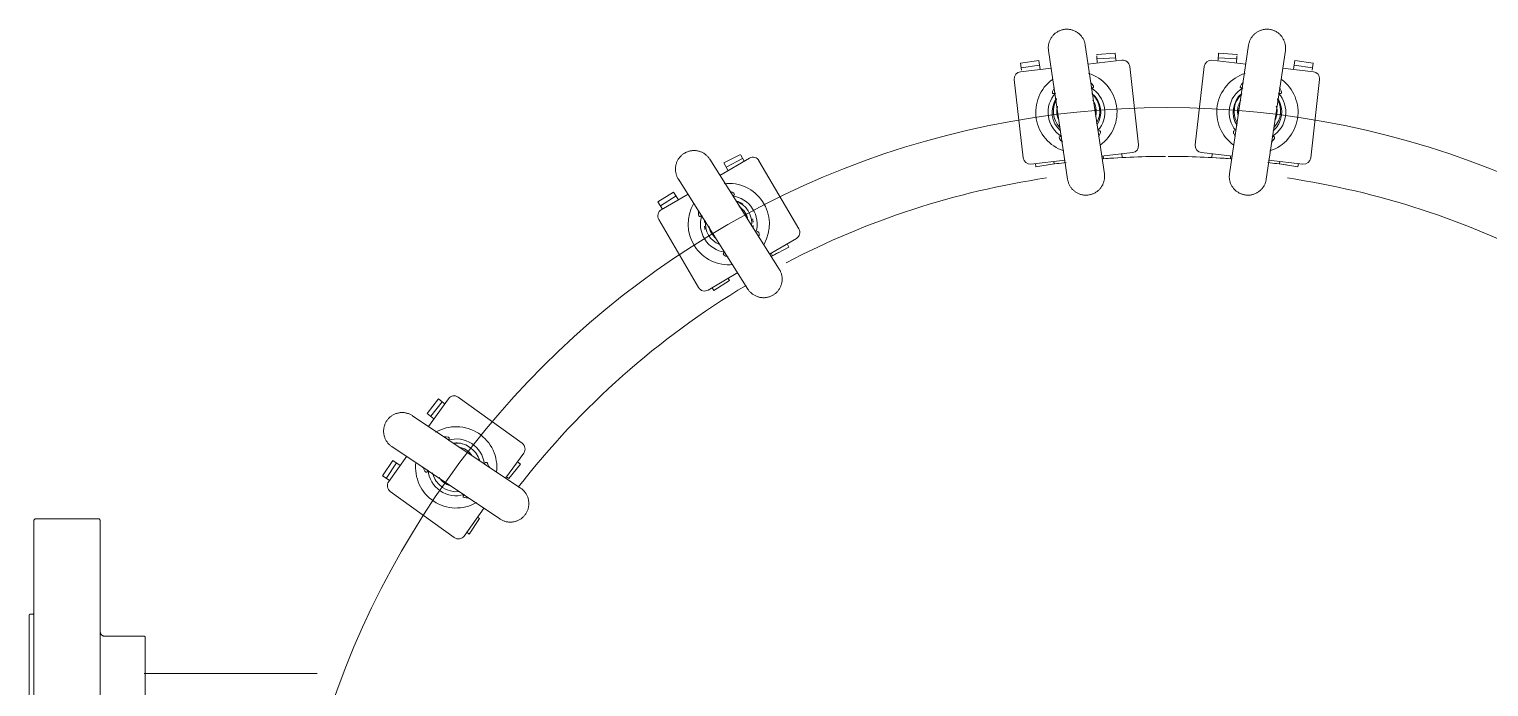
# Model space of a CAD drawing. Header units: millimetres. Extents: x -69706 to 52883, y -6882 to 68885.
# Drawn here: x 41053 to 41681, y 62794 to 63077 of the extents above; entities that cross this region are included whole.
import ezdxf

# ---------------------------------------------------------------- set-up
doc = ezdxf.new("R2010")
doc.units = ezdxf.units.MM
doc.layers.add('XFM7Q20PCW-200K$0$PCW EQ', color=22, linetype='Continuous', lineweight=9)

# ---------------------------------------------------------------- blocks, each defined once
blk = doc.blocks.new('XFM7Q20PCW-200K$0$漢唐美光 8NHV4A-10FDA-NC150-M - 漢唐美光 8NHV4A-10FDA-NC150-M-V1107-CUB_L40')
for p, q in [((-66.77, -292.44), (-66.77, 112.56)), ((-38.17, -292.44), (-38.17, 112.56)), ((-36.17, -251.47), (-36.17, 71.6)), ((-160.12, -226.49), (-85.67, -226.49)), ((-85.67, -242.44), (-68.77, -242.44)), ((-37.67, -251.94), (-36.67, -251.94)), ((-232.13, -297.64), (-223.43, -285.58)), ((-230.16, -293.09), (-225.71, -286.44)), ((-224.6, -287.19), (-225.71, -286.44)), ((-219.25, -284.9), (-191.67, -304.78)), ((-230.16, -293.09), (-229.28, -293.68)), ((-66.77, -292.44), (-66.27, -292.94)), ((-66.27, -292.94), (-38.67, -292.94)), ((-38.67, -292.94), (-38.17, -292.44)), ((-225.55, -301.83), (-225.68, -301.78)), ((-225.52, -301.96), (-225.55, -301.83)), ((-249.16, -321.27), (-241.33, -310.4)), ((-247.71, -316.55), (-242.73, -310.29)), ((-241.79, -311.04), (-242.73, -310.29)), ((-190.99, -308.97), (-198.85, -319.87)), ((-194.42, -317), (-189.97, -310.35)), ((-192.76, -318.12), (-188.31, -311.47)), ((-191.18, -309.55), (-188.31, -311.47)), ((-247.71, -316.55), (-246.47, -317.54)), ((-205.7, -315.11), (-205.83, -315.13)), ((-205.6, -315.21), (-205.7, -315.11)), ((-192.76, -318.12), (-196, -315.95)), ((-220.9, -345.34), (-248.48, -325.46)), ((-208.08, -332.67), (-216.72, -344.66)), ((-214.6, -328.41), (-214.47, -328.46)), ((-214.08, -343.34), (-209.09, -337.08)), ((-212.51, -344.58), (-207.53, -338.33)), ((-210.45, -336), (-207.53, -338.33)), ((-215.15, -342.49), (-214.08, -343.34)), ((-214.08, -343.34), (-212.51, -344.58)), ((-341.41, -398.9), (-328.57, -391.39)), ((-337.77, -395.54), (-331.01, -391.26)), ((-337.77, -395.54), (-337.2, -396.44)), ((-330.29, -392.4), (-331.01, -391.26)), ((-324.47, -392.47), (-307.3, -421.81)), ((-366.55, -413.61), (-355.05, -406.88)), ((-363.32, -409.88), (-356.23, -406.18)), ((-355.67, -407.24), (-356.23, -406.18)), ((-337.09, -405.4), (-337.19, -405.3)), ((-337.11, -405.53), (-337.09, -405.4)), ((-363.32, -409.88), (-362.58, -411.29)), ((-350.46, -447.06), (-367.63, -417.72)), ((-324.32, -425.58), (-324.45, -425.54)), ((-324.27, -425.71), (-324.32, -425.58)), ((-308.38, -425.92), (-319.98, -432.71)), ((-308.89, -426.22), (-306.94, -429.29)), ((-313.7, -433.57), (-315.8, -430.26)), ((-314.77, -431.88), (-308.01, -427.6)), ((-313.7, -433.57), (-306.94, -429.29)), ((-313.7, -433.57), (-306.94, -429.29)), ((-337.84, -434.13), (-337.74, -434.23)), ((-569.96, -447.25), (-584.74, -445.58)), ((-582.77, -445.8), (-582.57, -444.47)), ((-574.66, -445.65), (-582.57, -444.47)), ((-574.66, -445.65), (-574.81, -446.7)), ((-482.34, -447.25), (-467.56, -445.58)), ((-477.64, -445.65), (-469.73, -444.47)), ((-477.64, -445.65), (-477.49, -446.7)), ((-469.53, -445.8), (-469.73, -444.47)), ((-333.6, -440.68), (-346.35, -448.14)), ((-343.41, -448), (-336.32, -444.29)), ((-342.48, -449.77), (-335.39, -446.07)), ((-337.12, -442.76), (-335.39, -446.07)), ((-588.06, -448.22), (-591.87, -482.01)), ((-541.02, -450.51), (-554.33, -449.01)), ((-553.55, -449.1), (-553.47, -447.9)), ((-545.49, -448.42), (-553.47, -447.9)), ((-545.49, -448.42), (-545.59, -450)), ((-511.28, -450.51), (-497.96, -449.01)), ((-506.81, -448.42), (-498.83, -447.9)), ((-506.81, -448.42), (-506.71, -450)), ((-498.75, -449.1), (-498.83, -447.9)), ((-464.24, -448.22), (-460.42, -482.01)), ((-344.03, -446.81), (-342.64, -449.48)), ((-571.28, -454.93), (-571.24, -454.8)), ((-571.21, -455.04), (-571.28, -454.93)), ((-542.19, -487.62), (-538.37, -453.83)), ((-510.11, -487.62), (-513.92, -453.83)), ((-481.09, -455.04), (-481.01, -454.93)), ((-481.01, -454.93), (-481.06, -454.8)), ((-574.79, -478.56), (-574.69, -478.47)), ((-574.78, -478.69), (-574.79, -478.56)), ((-558.96, -480.91), (-559.01, -481.04)), ((-493.33, -480.91), (-493.28, -481.04)), ((-477.51, -478.56), (-477.61, -478.47)), ((-477.52, -478.69), (-477.51, -478.56)), ((-589.23, -485.32), (-575.87, -486.83)), ((-588.72, -485.93), (-589.18, -488.99)), ((-581.26, -490.16), (-589.18, -488.99)), ((-580.97, -488.18), (-588.88, -487.01)), ((-581.26, -490.16), (-580.69, -486.31)), ((-560.19, -488.6), (-545.51, -490.26)), ((-556.13, -489.08), (-556.32, -492.09)), ((-548.39, -493.32), (-548.19, -490.24)), ((-492.11, -488.6), (-506.79, -490.26)), ((-503.91, -493.32), (-504.11, -490.24)), ((-496.17, -489.08), (-495.97, -492.09)), ((-463.07, -485.32), (-476.43, -486.83)), ((-471.03, -490.16), (-471.61, -486.31)), ((-471.33, -488.18), (-463.42, -487.01)), ((-471.03, -490.16), (-463.12, -488.99)), ((-463.57, -485.93), (-463.12, -488.99)), ((-556.34, -492.43), (-556.37, -492.81)), ((-548.39, -493.32), (-556.37, -492.81)), ((-548.26, -491.33), (-556.24, -490.81)), ((-504.04, -491.33), (-496.06, -490.81)), ((-503.91, -493.32), (-495.93, -492.81)), ((-495.95, -492.43), (-495.93, -492.81))]:
    blk.add_line(p, q)
at = {"flags": 128}
for points in [[(-86.17, -179.96), (-86.17, -241.94)], [(-85.67, -242.44), (-85.69, -242.44), (-85.71, -242.44), (-85.73, -242.44), (-85.75, -242.44), (-85.77, -242.43), (-85.79, -242.43), (-85.81, -242.42), (-85.83, -242.42), (-85.84, -242.41), (-85.86, -242.4), (-85.88, -242.4), (-85.9, -242.39), (-85.92, -242.38), (-85.93, -242.37), (-85.95, -242.36), (-85.97, -242.34), (-85.98, -242.33), (-86, -242.32), (-86.01, -242.31), (-86.03, -242.29), (-86.04, -242.28), (-86.05, -242.26), (-86.07, -242.25), (-86.08, -242.23), (-86.09, -242.21), (-86.1, -242.2), (-86.11, -242.18), (-86.12, -242.16), (-86.13, -242.14), (-86.13, -242.12), (-86.14, -242.11), (-86.15, -242.09), (-86.15, -242.07), (-86.16, -242.05), (-86.16, -242.03), (-86.16, -242.01), (-86.17, -241.99), (-86.17, -241.97), (-86.17, -241.95), (-86.17, -241.94)], [(-66.77, -244.44), (-66.77, -244.36), (-66.77, -244.28), (-66.78, -244.2), (-66.79, -244.12), (-66.81, -244.05), (-66.83, -243.97), (-66.85, -243.89), (-66.87, -243.81), (-66.9, -243.74), (-66.93, -243.66), (-66.96, -243.59), (-66.99, -243.52), (-67.03, -243.45), (-67.07, -243.38), (-67.12, -243.31), (-67.16, -243.25), (-67.21, -243.19), (-67.26, -243.12), (-67.32, -243.07), (-67.37, -243.01), (-67.43, -242.95), (-67.49, -242.9), (-67.56, -242.85), (-67.62, -242.81), (-67.69, -242.76), (-67.76, -242.72), (-67.83, -242.68), (-67.9, -242.64), (-67.97, -242.61), (-68.04, -242.58), (-68.12, -242.55), (-68.19, -242.53), (-68.27, -242.51), (-68.35, -242.49), (-68.43, -242.47), (-68.51, -242.46), (-68.59, -242.45), (-68.67, -242.45), (-68.75, -242.44), (-68.77, -242.44)], [(-38.15, -252.3), (-38.15, -252.32), (-38.16, -252.34), (-38.16, -252.36), (-38.16, -252.38), (-38.17, -252.4), (-38.17, -252.42), (-38.17, -252.44), (-38.17, -252.44)], [(-37.67, -251.94), (-37.69, -251.94), (-37.71, -251.95), (-37.73, -251.95), (-37.75, -251.95), (-37.77, -251.95), (-37.79, -251.96), (-37.81, -251.96), (-37.83, -251.97), (-37.84, -251.98), (-37.86, -251.98), (-37.88, -251.99), (-37.9, -252), (-37.92, -252.01), (-37.93, -252.02), (-37.95, -252.03), (-37.97, -252.04), (-37.98, -252.05), (-38, -252.07), (-38.01, -252.08), (-38.03, -252.1), (-38.04, -252.11), (-38.05, -252.13), (-38.07, -252.14), (-38.08, -252.16), (-38.09, -252.17), (-38.1, -252.19), (-38.11, -252.21), (-38.12, -252.23), (-38.13, -252.24), (-38.13, -252.26), (-38.14, -252.28), (-38.15, -252.3)], [(-36.17, -251.44), (-36.17, -251.46), (-36.17, -251.48), (-36.17, -251.5), (-36.17, -251.52), (-36.18, -251.54), (-36.18, -251.56), (-36.19, -251.58), (-36.19, -251.6), (-36.2, -251.62), (-36.21, -251.64), (-36.22, -251.66), (-36.22, -251.67), (-36.23, -251.69), (-36.24, -251.71), (-36.26, -251.73), (-36.27, -251.74), (-36.28, -251.76), (-36.29, -251.77), (-36.31, -251.79), (-36.32, -251.8), (-36.33, -251.82), (-36.35, -251.83), (-36.37, -251.84), (-36.38, -251.85), (-36.4, -251.86), (-36.42, -251.87), (-36.43, -251.88), (-36.45, -251.89), (-36.47, -251.9), (-36.49, -251.91), (-36.51, -251.92), (-36.52, -251.92), (-36.54, -251.93), (-36.56, -251.93), (-36.58, -251.94), (-36.6, -251.94), (-36.62, -251.94), (-36.64, -251.94), (-36.66, -251.94), (-36.67, -251.94)], [(-247.79, -306.2), (-248.06, -306.01), (-248.31, -305.82), (-248.56, -305.62), (-248.8, -305.4), (-249.03, -305.18), (-249.25, -304.95), (-249.46, -304.71), (-249.66, -304.46), (-249.85, -304.2), (-250.03, -303.94), (-250.2, -303.67), (-250.36, -303.39), (-250.51, -303.11), (-250.65, -302.82), (-250.77, -302.52), (-250.89, -302.22), (-250.99, -301.92), (-251.07, -301.61), (-251.15, -301.3), (-251.22, -300.99), (-251.27, -300.67), (-251.31, -300.35), (-251.33, -300.04), (-251.34, -299.72), (-251.34, -299.4), (-251.33, -299.08), (-251.31, -298.76), (-251.27, -298.44), (-251.22, -298.12), (-251.16, -297.81), (-251.08, -297.5), (-250.99, -297.19), (-250.89, -296.89), (-250.78, -296.59), (-250.65, -296.29), (-250.52, -296), (-250.37, -295.72), (-250.21, -295.44), (-250.04, -295.17), (-250, -295.1)], [(-250, -295.1), (-249.81, -294.84), (-249.62, -294.58), (-249.41, -294.33), (-249.2, -294.1), (-248.98, -293.87), (-248.75, -293.64), (-248.51, -293.43), (-248.26, -293.23), (-248, -293.04), (-247.74, -292.86), (-247.47, -292.69), (-247.19, -292.53), (-246.91, -292.38), (-246.62, -292.25), (-246.32, -292.12), (-246.02, -292.01), (-245.72, -291.91), (-245.41, -291.82), (-245.1, -291.74), (-244.79, -291.68), (-244.47, -291.63), (-244.15, -291.59), (-243.83, -291.56), (-243.52, -291.55), (-243.2, -291.55), (-242.88, -291.56), (-242.56, -291.59), (-242.24, -291.62), (-241.92, -291.67), (-241.61, -291.74), (-241.3, -291.81), (-240.99, -291.9), (-240.69, -292), (-240.39, -292.11), (-240.09, -292.24), (-239.8, -292.37), (-239.52, -292.52), (-239.24, -292.68), (-238.97, -292.85), (-238.9, -292.9)], [(-192.35, -324.04), (-238.9, -292.9)], [(-247.79, -306.2), (-201.25, -337.34)], [(-225.51, -301.85), (-225.31, -301.97), (-225.12, -302.07), (-224.95, -302.12), (-224.85, -302.14)], [(-225.18, -302.02), (-224.38, -301.97), (-223.46, -302.11), (-223.05, -302.43), (-223.13, -302.88), (-223.58, -303.42)], [(-233.89, -315.65), (-233.9, -315.63), (-233.99, -315.52), (-234.21, -315.3), (-234.41, -315.15)], [(-206.26, -314.59), (-206.25, -314.61), (-206.16, -314.72), (-205.94, -314.93), (-205.74, -315.08)], [(-214.8, -328.19), (-215.77, -328.26), (-216.69, -328.13), (-217.1, -327.8), (-217.02, -327.36), (-216.57, -326.81)], [(-192.36, -324.04), (-192.35, -324.04)], [(-192.35, -324.04), (-192.09, -324.22), (-191.84, -324.42), (-191.59, -324.62), (-191.35, -324.83), (-191.12, -325.05), (-190.9, -325.29), (-190.69, -325.53), (-190.49, -325.78), (-190.3, -326.03), (-190.12, -326.3), (-189.95, -326.57), (-189.79, -326.84), (-189.64, -327.13), (-189.5, -327.42), (-189.38, -327.71), (-189.26, -328.01), (-189.16, -328.31), (-189.07, -328.62), (-189, -328.93), (-188.93, -329.25), (-188.88, -329.56), (-188.84, -329.88), (-188.82, -330.2), (-188.8, -330.52), (-188.8, -330.84), (-188.82, -331.16), (-188.84, -331.48), (-188.88, -331.79), (-188.93, -332.11), (-188.99, -332.42), (-189.07, -332.74), (-189.16, -333.04), (-189.26, -333.35), (-189.37, -333.65), (-189.49, -333.94), (-189.63, -334.23), (-189.78, -334.51), (-189.94, -334.79), (-190.11, -335.06), (-190.15, -335.14)], [(-214.64, -328.38), (-214.84, -328.26), (-215.03, -328.17), (-215.2, -328.11), (-215.29, -328.09)], [(-190.15, -335.14), (-190.34, -335.4), (-190.53, -335.65), (-190.73, -335.9), (-190.95, -336.14), (-191.17, -336.37), (-191.4, -336.59), (-191.64, -336.8), (-191.89, -337), (-192.15, -337.19), (-192.41, -337.37), (-192.68, -337.54), (-192.96, -337.7), (-193.24, -337.85), (-193.53, -337.99), (-193.83, -338.11), (-194.13, -338.23), (-194.43, -338.33), (-194.74, -338.42), (-195.05, -338.49), (-195.36, -338.56), (-195.68, -338.61), (-196, -338.65), (-196.31, -338.67), (-196.63, -338.69), (-196.95, -338.69), (-197.27, -338.67), (-197.59, -338.65), (-197.91, -338.61), (-198.23, -338.56), (-198.54, -338.5), (-198.85, -338.42), (-199.16, -338.33), (-199.46, -338.23), (-199.76, -338.12), (-200.06, -338), (-200.35, -337.86), (-200.63, -337.71), (-200.91, -337.55), (-201.18, -337.38), (-201.25, -337.34)], [(-359.2, -400.38), (-359.36, -400.11), (-359.52, -399.83), (-359.66, -399.54), (-359.79, -399.25), (-359.91, -398.96), (-360.02, -398.65), (-360.12, -398.35), (-360.2, -398.04), (-360.27, -397.73), (-360.33, -397.41), (-360.38, -397.1), (-360.41, -396.78), (-360.43, -396.46), (-360.44, -396.14), (-360.43, -395.82), (-360.41, -395.5), (-360.38, -395.18), (-360.34, -394.86), (-360.29, -394.55), (-360.22, -394.24), (-360.14, -393.93), (-360.04, -393.62), (-359.94, -393.32), (-359.82, -393.02), (-359.69, -392.73), (-359.55, -392.44), (-359.4, -392.16), (-359.23, -391.88), (-359.06, -391.62), (-358.87, -391.36), (-358.68, -391.1), (-358.47, -390.86), (-358.26, -390.62), (-358.04, -390.39), (-357.8, -390.17), (-357.56, -389.96), (-357.31, -389.76), (-357.05, -389.57), (-356.79, -389.39), (-356.72, -389.35)], [(-356.72, -389.35), (-356.44, -389.18), (-356.16, -389.03), (-355.88, -388.88), (-355.58, -388.75), (-355.29, -388.63), (-354.99, -388.52), (-354.68, -388.43), (-354.37, -388.34), (-354.06, -388.27), (-353.75, -388.21), (-353.43, -388.17), (-353.11, -388.13), (-352.79, -388.11), (-352.47, -388.11), (-352.15, -388.11), (-351.83, -388.13), (-351.51, -388.16), (-351.2, -388.2), (-350.88, -388.26), (-350.57, -388.33), (-350.26, -388.41), (-349.95, -388.5), (-349.65, -388.61), (-349.35, -388.72), (-349.06, -388.85), (-348.77, -388.99), (-348.49, -389.15), (-348.22, -389.31), (-347.95, -389.48), (-347.69, -389.67), (-347.43, -389.86), (-347.19, -390.07), (-346.95, -390.28), (-346.72, -390.51), (-346.5, -390.74), (-346.29, -390.98), (-346.09, -391.23), (-345.9, -391.49), (-345.72, -391.75), (-345.68, -391.83)], [(-315.73, -439.15), (-345.68, -391.83)], [(-359.2, -400.38), (-329.25, -447.7)], [(-337.15, -405.64), (-336.08, -406), (-335.3, -406.5), (-335.05, -406.96), (-335.3, -407.34), (-335.88, -407.63)], [(-337.06, -405.44), (-336.93, -405.63), (-336.79, -405.79), (-336.66, -405.91), (-336.58, -405.97)], [(-350.31, -414.66), (-350.32, -414.63), (-350.35, -414.49), (-350.46, -414.21), (-350.58, -413.99)], [(-324.62, -424.87), (-324.61, -424.9), (-324.58, -425.04), (-324.47, -425.32), (-324.34, -425.54)], [(-559.84, -432.31), (-560.16, -432.27), (-560.47, -432.24), (-560.79, -432.23), (-561.11, -432.22), (-561.43, -432.23), (-561.75, -432.26), (-562.07, -432.29), (-562.39, -432.34), (-562.7, -432.4), (-563.01, -432.48), (-563.32, -432.56), (-563.63, -432.66), (-563.93, -432.77), (-564.22, -432.89), (-564.51, -433.03), (-564.8, -433.17), (-565.08, -433.33), (-565.35, -433.5), (-565.61, -433.68), (-565.87, -433.87), (-566.12, -434.07), (-566.36, -434.27), (-566.6, -434.49), (-566.82, -434.72), (-567.04, -434.96), (-567.24, -435.2), (-567.44, -435.46), (-567.62, -435.72), (-567.8, -435.99), (-567.96, -436.26), (-568.12, -436.54), (-568.26, -436.83), (-568.39, -437.12), (-568.51, -437.42), (-568.61, -437.72), (-568.71, -438.03), (-568.79, -438.33), (-568.86, -438.65), (-568.91, -438.96), (-568.93, -439.05)], [(-553.1, -441.4), (-553.06, -441.08), (-553.03, -440.76), (-553.02, -440.44), (-553.01, -440.12), (-553.02, -439.8), (-553.05, -439.48), (-553.08, -439.16), (-553.13, -438.85), (-553.19, -438.53), (-553.27, -438.22), (-553.35, -437.91), (-553.45, -437.61), (-553.56, -437.31), (-553.68, -437.01), (-553.82, -436.72), (-553.96, -436.44), (-554.12, -436.16), (-554.29, -435.89), (-554.47, -435.62), (-554.66, -435.36), (-554.86, -435.11), (-555.07, -434.87), (-555.28, -434.64), (-555.51, -434.41), (-555.75, -434.2), (-555.99, -433.99), (-556.25, -433.8), (-556.51, -433.61), (-556.78, -433.44), (-557.05, -433.27), (-557.33, -433.12), (-557.62, -432.98), (-557.91, -432.85), (-558.21, -432.73), (-558.51, -432.62), (-558.82, -432.53), (-559.13, -432.45), (-559.44, -432.38), (-559.75, -432.32), (-559.84, -432.31)], [(-499.2, -441.4), (-499.24, -441.08), (-499.27, -440.76), (-499.28, -440.44), (-499.28, -440.12), (-499.27, -439.8), (-499.25, -439.48), (-499.21, -439.16), (-499.17, -438.85), (-499.1, -438.53), (-499.03, -438.22), (-498.94, -437.91), (-498.85, -437.61), (-498.74, -437.31), (-498.61, -437.01), (-498.48, -436.72), (-498.33, -436.44), (-498.18, -436.16), (-498.01, -435.89), (-497.83, -435.62), (-497.64, -435.36), (-497.44, -435.11), (-497.23, -434.87), (-497.01, -434.64), (-496.79, -434.41), (-496.55, -434.2), (-496.3, -433.99), (-496.05, -433.8), (-495.79, -433.61), (-495.52, -433.44), (-495.25, -433.27), (-494.97, -433.12), (-494.68, -432.98), (-494.39, -432.85), (-494.09, -432.73), (-493.79, -432.62), (-493.48, -432.53), (-493.17, -432.45), (-492.86, -432.38), (-492.54, -432.32), (-492.46, -432.31)], [(-492.46, -432.31), (-492.14, -432.27), (-491.82, -432.24), (-491.5, -432.23), (-491.18, -432.22), (-490.86, -432.23), (-490.54, -432.26), (-490.23, -432.29), (-489.91, -432.34), (-489.6, -432.4), (-489.28, -432.48), (-488.98, -432.56), (-488.67, -432.66), (-488.37, -432.77), (-488.08, -432.89), (-487.79, -433.03), (-487.5, -433.17), (-487.22, -433.33), (-486.95, -433.5), (-486.68, -433.68), (-486.43, -433.87), (-486.18, -434.07), (-485.93, -434.27), (-485.7, -434.49), (-485.48, -434.72), (-485.26, -434.96), (-485.05, -435.2), (-484.86, -435.46), (-484.67, -435.72), (-484.5, -435.99), (-484.33, -436.26), (-484.18, -436.54), (-484.04, -436.83), (-483.91, -437.12), (-483.79, -437.42), (-483.69, -437.72), (-483.59, -438.03), (-483.51, -438.33), (-483.44, -438.65), (-483.38, -438.96), (-483.37, -439.05)], [(-337.93, -433.85), (-338.85, -433.53), (-339.63, -433.03), (-339.88, -432.57), (-339.63, -432.19), (-339.04, -431.9)], [(-337.86, -434.09), (-338, -433.9), (-338.14, -433.74), (-338.27, -433.62), (-338.35, -433.56)], [(-577.15, -494.44), (-568.93, -439.05)], [(-475.15, -494.44), (-483.37, -439.05)], [(-315.73, -439.15), (-315.56, -439.42), (-315.41, -439.7), (-315.27, -439.99), (-315.14, -440.28), (-315.02, -440.58), (-314.91, -440.88), (-314.81, -441.18), (-314.73, -441.49), (-314.66, -441.8), (-314.6, -442.12), (-314.55, -442.43), (-314.52, -442.75), (-314.5, -443.07), (-314.49, -443.39), (-314.5, -443.71), (-314.51, -444.03), (-314.54, -444.35), (-314.59, -444.67), (-314.64, -444.98), (-314.71, -445.29), (-314.79, -445.6), (-314.89, -445.91), (-314.99, -446.21), (-315.11, -446.51), (-315.24, -446.8), (-315.38, -447.09), (-315.53, -447.37), (-315.69, -447.65), (-315.87, -447.91), (-316.05, -448.18), (-316.25, -448.43), (-316.45, -448.67), (-316.67, -448.91), (-316.89, -449.14), (-317.13, -449.36), (-317.37, -449.57), (-317.62, -449.77), (-317.87, -449.96), (-318.14, -450.14), (-318.21, -450.19)], [(-316.2, -438.41), (-315.73, -439.15)], [(-553.1, -441.4), (-561.32, -496.79)], [(-499.2, -441.4), (-490.98, -496.79)], [(-318.21, -450.19), (-318.49, -450.35), (-318.77, -450.51), (-319.05, -450.65), (-319.34, -450.78), (-319.64, -450.9), (-319.94, -451.01), (-320.25, -451.1), (-320.56, -451.19), (-320.87, -451.26), (-321.18, -451.32), (-321.5, -451.36), (-321.82, -451.4), (-322.14, -451.42), (-322.46, -451.43), (-322.78, -451.42), (-323.1, -451.4), (-323.41, -451.37), (-323.73, -451.33), (-324.05, -451.27), (-324.36, -451.2), (-324.67, -451.12), (-324.97, -451.03), (-325.28, -450.92), (-325.57, -450.81), (-325.87, -450.68), (-326.15, -450.54), (-326.44, -450.38), (-326.71, -450.22), (-326.98, -450.05), (-327.24, -449.86), (-327.49, -449.67), (-327.74, -449.46), (-327.98, -449.25), (-328.21, -449.02), (-328.42, -448.79), (-328.63, -448.55), (-328.83, -448.3), (-329.02, -448.04), (-329.2, -447.78), (-329.25, -447.7)], [(-571.13, -455.13), (-571.96, -455.9), (-572.48, -456.67), (-572.52, -457.19), (-572.13, -457.43), (-571.49, -457.47)], [(-571.29, -454.98), (-571.34, -455.21), (-571.4, -455.41), (-571.47, -455.58), (-571.52, -455.66)], [(-555.45, -458.05), (-555.45, -458.02), (-555.48, -457.88), (-555.49, -457.58), (-555.47, -457.33)], [(-496.85, -458.05), (-496.85, -458.02), (-496.82, -457.88), (-496.81, -457.58), (-496.83, -457.33)], [(-481.17, -455.13), (-480.33, -455.9), (-479.82, -456.67), (-479.78, -457.19), (-480.16, -457.43), (-480.81, -457.47)], [(-481.01, -454.98), (-480.96, -455.21), (-480.9, -455.41), (-480.83, -455.58), (-480.78, -455.66)], [(-574.8, -477.79), (-574.8, -477.81), (-574.77, -477.96), (-574.76, -478.26), (-574.78, -478.51)], [(-558.99, -480.61), (-558.29, -479.94), (-557.77, -479.17), (-557.73, -478.65), (-558.11, -478.41), (-558.77, -478.37)], [(-558.96, -480.86), (-558.91, -480.63), (-558.85, -480.42), (-558.78, -480.26), (-558.73, -480.18)], [(-493.31, -480.61), (-494.01, -479.94), (-494.53, -479.17), (-494.57, -478.65), (-494.18, -478.41), (-493.53, -478.37)], [(-493.34, -480.86), (-493.39, -480.63), (-493.45, -480.42), (-493.52, -480.26), (-493.57, -480.18)], [(-477.49, -477.79), (-477.5, -477.81), (-477.53, -477.96), (-477.54, -478.26), (-477.51, -478.51)], [(-577.15, -494.44), (-577.19, -494.76), (-577.22, -495.08), (-577.23, -495.4), (-577.23, -495.72), (-577.22, -496.04), (-577.2, -496.36), (-577.16, -496.67), (-577.12, -496.99), (-577.06, -497.3), (-576.98, -497.62), (-576.9, -497.92), (-576.8, -498.23), (-576.69, -498.53), (-576.56, -498.82), (-576.43, -499.11), (-576.28, -499.4), (-576.13, -499.68), (-575.96, -499.95), (-575.78, -500.22), (-575.59, -500.47), (-575.39, -500.72), (-575.18, -500.97), (-574.96, -501.2), (-574.74, -501.42), (-574.5, -501.64), (-574.25, -501.85), (-574, -502.04), (-573.74, -502.23), (-573.47, -502.4), (-573.2, -502.57), (-572.92, -502.72), (-572.63, -502.86), (-572.34, -502.99), (-572.04, -503.11), (-571.74, -503.21), (-571.43, -503.31), (-571.12, -503.39), (-570.81, -503.46), (-570.5, -503.52), (-570.41, -503.53)], [(-475.15, -494.44), (-475.11, -494.76), (-475.08, -495.08), (-475.07, -495.4), (-475.06, -495.72), (-475.07, -496.04), (-475.1, -496.36), (-475.13, -496.67), (-475.18, -496.99), (-475.24, -497.3), (-475.32, -497.62), (-475.4, -497.92), (-475.5, -498.23), (-475.61, -498.53), (-475.73, -498.82), (-475.87, -499.11), (-476.01, -499.4), (-476.17, -499.68), (-476.34, -499.95), (-476.52, -500.22), (-476.71, -500.47), (-476.91, -500.72), (-477.12, -500.97), (-477.33, -501.2), (-477.56, -501.42), (-477.8, -501.64), (-478.04, -501.85), (-478.3, -502.04), (-478.56, -502.23), (-478.83, -502.4), (-479.1, -502.57), (-479.38, -502.72), (-479.67, -502.86), (-479.96, -502.99), (-480.26, -503.11), (-480.56, -503.21), (-480.87, -503.31), (-481.18, -503.39), (-481.49, -503.46), (-481.8, -503.52), (-481.89, -503.53)], [(-570.41, -503.53), (-570.09, -503.57), (-569.77, -503.6), (-569.45, -503.61), (-569.13, -503.61), (-568.81, -503.6), (-568.5, -503.58), (-568.18, -503.55), (-567.86, -503.5), (-567.55, -503.44), (-567.24, -503.36), (-566.93, -503.28), (-566.62, -503.18), (-566.32, -503.07), (-566.03, -502.94), (-565.74, -502.81), (-565.45, -502.66), (-565.17, -502.51), (-564.9, -502.34), (-564.64, -502.16), (-564.38, -501.97), (-564.13, -501.77), (-563.88, -501.56), (-563.65, -501.34), (-563.43, -501.12), (-563.21, -500.88), (-563.01, -500.63), (-562.81, -500.38), (-562.62, -500.12), (-562.45, -499.85), (-562.29, -499.58), (-562.13, -499.3), (-561.99, -499.01), (-561.86, -498.72), (-561.74, -498.42), (-561.64, -498.12), (-561.54, -497.81), (-561.46, -497.5), (-561.39, -497.19), (-561.34, -496.88), (-561.32, -496.79)], [(-481.89, -503.53), (-482.21, -503.57), (-482.52, -503.6), (-482.84, -503.61), (-483.16, -503.61), (-483.48, -503.6), (-483.8, -503.58), (-484.12, -503.55), (-484.44, -503.5), (-484.75, -503.44), (-485.06, -503.36), (-485.37, -503.28), (-485.67, -503.18), (-485.98, -503.07), (-486.27, -502.94), (-486.56, -502.81), (-486.85, -502.66), (-487.12, -502.51), (-487.4, -502.34), (-487.66, -502.16), (-487.92, -501.97), (-488.17, -501.77), (-488.41, -501.56), (-488.65, -501.34), (-488.87, -501.12), (-489.09, -500.88), (-489.29, -500.63), (-489.49, -500.38), (-489.67, -500.12), (-489.85, -499.85), (-490.01, -499.58), (-490.17, -499.3), (-490.31, -499.01), (-490.44, -498.72), (-490.55, -498.42), (-490.66, -498.12), (-490.75, -497.81), (-490.84, -497.5), (-490.91, -497.19), (-490.96, -496.88), (-490.98, -496.79)]]:
    blk.add_lwpolyline(points, dxfattribs=at)
blk.add_circle((-526.15, -89.94), 379.98)
for centre, radius, start, end in [((-221, -287.33), 3, 54.21429, 144.21429), ((-220.07, -315.12), 17.5, 353.06602, 119.79564), ((-526.15, -89.94), 353.5, 300.84947, 322.21239), ((-220.07, -315.12), 12.21, 5.73664, 106.00142), ((-220.07, -315.12), 10.48, 13.43705, 97.33433), ((-219.82, -315.41), 8.5, 32.81031, 74.21429), ((-193.42, -307.21), 3, 324.21429, 54.21429), ((-220.07, -315.12), 17.5, 173.28353, 300.4634), ((-220.07, -315.12), 10.5, 28.46958, 36.39327), ((-220.07, -315.12), 10.5, 13.24268, 20.40709), ((-220.07, -315.12), 12.21, 187.23215, 286.42861), ((-220.07, -315.12), 10.5, 195.30976, 200.40709), ((-220.07, -315.12), 10.48, 195.0685, 278.1357), ((-220.07, -315.12), 10.5, 208.46957, 216.39327), ((-219.82, -315.41), 8.5, 213.46186, 261.71723), ((-246.73, -323.02), 3, 144.21429, 234.21429), ((-220.07, -315.12), 10.5, 255.68424, 264.131), ((-220.07, -315.12), 10.5, 264.21429, 278.24269), ((-219.15, -342.9), 3, 234.21429, 324.21429), ((-327.06, -393.98), 3, 30.32857, 120.32857), ((-337.46, -419.77), 17.5, 329.18031, 95.90992), ((-526.15, -89.94), 353.5, 242.3665, 261.55497), ((-526.15, -89.94), 353.5, 278.44503, 297.6335), ((-523.43, -94.7), 353.5, 297.74219, 298.34017), ((-337.46, -419.77), 12.21, 341.85092, 82.15146), ((-365.04, -416.2), 3, 120.32857, 210.32857), ((-337.46, -419.77), 17.5, 150.63847, 276.57769), ((-337.35, -420.13), 10, 353.77869, 66.94396), ((-337.35, -420.13), 8.5, 9.05528, 50.32857), ((-337.46, -419.77), 12.21, 163.34644, 262.54289), ((-337.46, -419.77), 10.5, 171.42405, 176.4115), ((-337.46, -419.77), 10.5, 184.45396, 192.41616), ((-337.35, -420.13), 10, 173.02267, 252.05043), ((-337.46, -419.77), 8.5, 13.36591, 20.71988), ((-337.46, -419.77), 10.5, 4.45397, 12.41616), ((-337.46, -419.77), 10.5, 352.00073, 356.4115), ((-337.35, -420.13), 8.5, 189.57615, 237.83151), ((-337.46, -419.77), 8.5, 199.59323, 215.39867), ((-309.89, -423.33), 3, 300.32857, 30.32857), ((-337.46, -419.77), 10.5, 235.27464, 240.30087), ((-337.46, -419.77), 10.5, 240.32857, 254.35697), ((-585.08, -448.56), 3, 83.55714, 173.55714), ((-526.71, -95.4), 353.5, 261.73973, 263.03684), ((-525.59, -95.4), 353.5, 276.96316, 278.26027), ((-467.22, -448.56), 3, 6.44286, 96.44286), ((-565.12, -467.92), 17.5, 107.97579, 233.69091), ((-526.71, -95.4), 353.5, 265.5424, 270), ((-541.36, -453.49), 3, 353.55714, 83.55714), ((-525.59, -95.4), 353.5, 270, 274.4576), ((-510.94, -453.49), 3, 96.44286, 186.44286), ((-487.17, -467.92), 17.5, 306.30909, 72.02421), ((-347.87, -445.55), 3, 210.32857, 300.32857), ((-565.12, -467.92), 12.21, 121.6905, 222.03479), ((-565.12, -467.92), 17.5, 287.30803, 54.4879), ((-487.17, -467.92), 17.5, 125.5121, 252.69197), ((-487.17, -467.92), 12.21, 317.96521, 58.3095), ((-565.12, -467.92), 10.48, 130.4371, 214.4222), ((-565.08, -468.3), 10, 136.94176, 210.2829), ((-565.08, -468.3), 8.5, 153.55714, 194.71838), ((-565.12, -467.92), 12.21, 301.34282, 40.53928), ((-565.12, -467.92), 10.48, 309.63573, 33.43486), ((-565.08, -468.3), 10, 311.83529, 30.86305), ((-487.17, -467.92), 12.21, 139.46072, 238.65718), ((-487.17, -467.92), 10.48, 146.56514, 230.36427), ((-487.22, -468.3), 10, 149.13695, 228.16471), ((-487.17, -467.92), 10.48, 325.5778, 49.5629), ((-487.22, -468.3), 10, 329.7171, 43.05824), ((-487.22, -468.3), 8.5, 345.28162, 26.44286), ((-565.12, -467.92), 8.5, 183.1435, 190.51981), ((-565.12, -467.92), 8.5, 192.20645, 197.40599), ((-565.08, -468.3), 8.5, 326.0542, 14.30957), ((-565.12, -467.92), 8.5, 348.48705, 4.29248), ((-487.22, -468.3), 8.5, 165.69043, 213.9458), ((-487.17, -467.92), 8.5, 175.70752, 191.51295), ((-487.17, -467.92), 8.5, 342.59401, 347.79355), ((-487.17, -467.92), 8.5, 349.48019, 356.8565), ((-565.12, -467.92), 10.5, 207.59705, 214.52875), ((-487.17, -467.92), 10.5, 325.47125, 332.40295), ((-588.89, -482.34), 3, 173.55714, 263.55714), ((-463.4, -482.34), 3, 276.44286, 6.44286), ((-545.17, -487.28), 3, 263.55714, 353.55714), ((-507.13, -487.28), 3, 186.44286, 276.44286)]:
    blk.add_arc(centre, radius, start, end)
for points in [[(-212.7, -310.81), (-212.82, -310.58), (-212.96, -310.36), (-213.11, -310.14)], [(-328.98, -418.8), (-329, -418.54), (-329.03, -418.28), (-329.08, -418.03)], [(-573.28, -470.46), (-573.37, -470.21), (-573.44, -469.97), (-573.5, -469.72)], [(-479.02, -470.46), (-478.93, -470.21), (-478.86, -469.97), (-478.8, -469.72)]]:
    blk.add_open_spline(points, degree=3)
for points, knots in [([(-207.93, -313.9), (-207.89, -313.82), (-207.82, -313.68), (-207.72, -313.5), (-207.65, -313.37), (-207.6, -313.28), (-207.57, -313.23), (-207.54, -313.18), (-207.5, -313.13), (-207.46, -313.09), (-207.42, -313.07), (-207.4, -313.05), (-207.38, -313.04), (-207.36, -313.04), (-207.34, -313.02), (-207.31, -313.01), (-207.26, -313), (-207.21, -312.99), (-207.14, -313), (-207.04, -313.02), (-206.88, -313.11), (-206.66, -313.33), (-206.41, -313.74), (-206.16, -314.3), (-206.02, -314.78), (-205.96, -315.03)], [0, 0, 0, 0, 0.015625, 0.03125, 0.046875, 0.0546875, 0.0625, 0.0703125, 0.078125, 0.09375, 0.109375, 0.1171875, 0.1210938, 0.125, 0.1328125, 0.140625, 0.15625, 0.171875, 0.1875, 0.21875, 0.25, 0.3125, 0.375, 0.4375, 0.5, 0.5, 0.5, 0.5]), ([(-232.58, -317.01), (-232.59, -317.02), (-232.61, -317.06), (-232.65, -317.11), (-232.69, -317.14), (-232.73, -317.17), (-232.75, -317.18), (-232.77, -317.19), (-232.79, -317.2), (-232.81, -317.21), (-232.84, -317.22), (-232.89, -317.24), (-232.94, -317.24), (-233.01, -317.24), (-233.11, -317.21), (-233.27, -317.12), (-233.49, -316.9), (-233.74, -316.49), (-233.99, -315.93), (-234.13, -315.46), (-234.19, -315.2)], [0.0625, 0.0625, 0.0625, 0.0625, 0.0703125, 0.078125, 0.09375, 0.109375, 0.1171875, 0.1210938, 0.125, 0.1328125, 0.140625, 0.15625, 0.171875, 0.1875, 0.21875, 0.25, 0.3125, 0.375, 0.4375, 0.5, 0.5, 0.5, 0.5]), ([(-349.66, -416.43), (-349.68, -416.44), (-349.71, -416.46), (-349.77, -416.49), (-349.82, -416.51), (-349.86, -416.52), (-349.89, -416.52), (-349.91, -416.52), (-349.93, -416.52), (-349.95, -416.52), (-349.99, -416.52), (-350.04, -416.52), (-350.09, -416.5), (-350.15, -416.47), (-350.23, -416.4), (-350.34, -416.25), (-350.45, -415.97), (-350.52, -415.49), (-350.52, -414.87), (-350.45, -414.39), (-350.4, -414.13)], [0.0625, 0.0625, 0.0625, 0.0625, 0.0703125, 0.078125, 0.09375, 0.109375, 0.1171875, 0.1210938, 0.125, 0.1328125, 0.140625, 0.15625, 0.171875, 0.1875, 0.21875, 0.25, 0.3125, 0.375, 0.4375, 0.5, 0.5, 0.5, 0.5]), ([(-325.86, -423.57), (-325.8, -423.52), (-325.68, -423.42), (-325.52, -423.29), (-325.4, -423.2), (-325.32, -423.14), (-325.26, -423.1), (-325.21, -423.07), (-325.16, -423.04), (-325.11, -423.02), (-325.07, -423.01), (-325.04, -423.01), (-325.02, -423.01), (-325, -423.01), (-324.97, -423.01), (-324.94, -423.01), (-324.89, -423.01), (-324.84, -423.03), (-324.77, -423.06), (-324.7, -423.13), (-324.59, -423.28), (-324.48, -423.56), (-324.41, -424.04), (-324.41, -424.66), (-324.48, -425.14), (-324.52, -425.4)], [0, 0, 0, 0, 0.015625, 0.03125, 0.046875, 0.0546875, 0.0625, 0.0703125, 0.078125, 0.09375, 0.109375, 0.1171875, 0.1210938, 0.125, 0.1328125, 0.140625, 0.15625, 0.171875, 0.1875, 0.21875, 0.25, 0.3125, 0.375, 0.4375, 0.5, 0.5, 0.5, 0.5]), ([(-555.32, -459.93), (-555.32, -459.93), (-555.3, -459.93), (-555.26, -459.94), (-555.2, -459.94), (-555.14, -459.94), (-555.1, -459.93), (-555.08, -459.92), (-555.06, -459.91), (-555.04, -459.91), (-555.02, -459.9), (-554.98, -459.88), (-554.94, -459.86), (-554.9, -459.82), (-554.86, -459.76), (-554.81, -459.67), (-554.77, -459.49), (-554.79, -459.19), (-554.92, -458.72), (-555.17, -458.16), (-555.43, -457.74), (-555.57, -457.53)], [0.061959, 0.061959, 0.061959, 0.061959, 0.0625, 0.0703125, 0.078125, 0.09375, 0.109375, 0.1171875, 0.1210938, 0.125, 0.1328125, 0.140625, 0.15625, 0.171875, 0.1875, 0.21875, 0.25, 0.3125, 0.375, 0.4375, 0.5, 0.5, 0.5, 0.5]), ([(-496.97, -459.93), (-496.97, -459.93), (-497, -459.93), (-497.04, -459.94), (-497.1, -459.94), (-497.15, -459.94), (-497.19, -459.93), (-497.22, -459.92), (-497.24, -459.91), (-497.26, -459.91), (-497.28, -459.9), (-497.31, -459.88), (-497.35, -459.86), (-497.39, -459.82), (-497.44, -459.76), (-497.49, -459.67), (-497.53, -459.49), (-497.51, -459.19), (-497.38, -458.72), (-497.13, -458.16), (-496.87, -457.74), (-496.72, -457.53)], [0.061959, 0.061959, 0.061959, 0.061959, 0.0625, 0.0703125, 0.078125, 0.09375, 0.109375, 0.1171875, 0.1210938, 0.125, 0.1328125, 0.140625, 0.15625, 0.171875, 0.1875, 0.21875, 0.25, 0.3125, 0.375, 0.4375, 0.5, 0.5, 0.5, 0.5]), ([(-574.19, -476.09), (-574.27, -476.07), (-574.42, -476.03), (-574.62, -475.98), (-574.76, -475.94), (-574.86, -475.92), (-574.93, -475.91), (-574.99, -475.9), (-575.05, -475.89), (-575.1, -475.9), (-575.14, -475.91), (-575.17, -475.92), (-575.19, -475.93), (-575.21, -475.93), (-575.23, -475.94), (-575.27, -475.96), (-575.3, -475.98), (-575.34, -476.02), (-575.39, -476.07), (-575.44, -476.16), (-575.48, -476.35), (-575.46, -476.65), (-575.33, -477.12), (-575.08, -477.68), (-574.82, -478.1), (-574.67, -478.31)], [0, 0, 0, 0, 0.015625, 0.03125, 0.046875, 0.0546875, 0.0625, 0.0703125, 0.078125, 0.09375, 0.109375, 0.1171875, 0.1210938, 0.125, 0.1328125, 0.140625, 0.15625, 0.171875, 0.1875, 0.21875, 0.25, 0.3125, 0.375, 0.4375, 0.5, 0.5, 0.5, 0.5]), ([(-478.1, -476.09), (-478.02, -476.07), (-477.87, -476.03), (-477.67, -475.98), (-477.53, -475.94), (-477.44, -475.92), (-477.37, -475.91), (-477.31, -475.9), (-477.25, -475.89), (-477.19, -475.9), (-477.15, -475.91), (-477.12, -475.92), (-477.11, -475.93), (-477.09, -475.93), (-477.07, -475.94), (-477.03, -475.96), (-476.99, -475.98), (-476.95, -476.02), (-476.91, -476.07), (-476.86, -476.16), (-476.82, -476.35), (-476.84, -476.65), (-476.97, -477.12), (-477.22, -477.68), (-477.48, -478.1), (-477.62, -478.31)], [0, 0, 0, 0, 0.015625, 0.03125, 0.046875, 0.0546875, 0.0625, 0.0703125, 0.078125, 0.09375, 0.109375, 0.1171875, 0.1210938, 0.125, 0.1328125, 0.140625, 0.15625, 0.171875, 0.1875, 0.21875, 0.25, 0.3125, 0.375, 0.4375, 0.5, 0.5, 0.5, 0.5])]:
    blk.add_open_spline(points, degree=3, knots=knots)

msp = doc.modelspace()

# ---------------------------------------------------------------- block references
at = {"layer": 'XFM7Q20PCW-200K$0$PCW EQ', "rotation": 180}
msp.add_blockref('XFM7Q20PCW-200K$0$漢唐美光 8NHV4A-10FDA-NC150-M - 漢唐美光 8NHV4A-10FDA-NC150-M-V1107-CUB_L40', (41016.598, 62573.257), dxfattribs=at)

doc.saveas('drawing.dxf')
